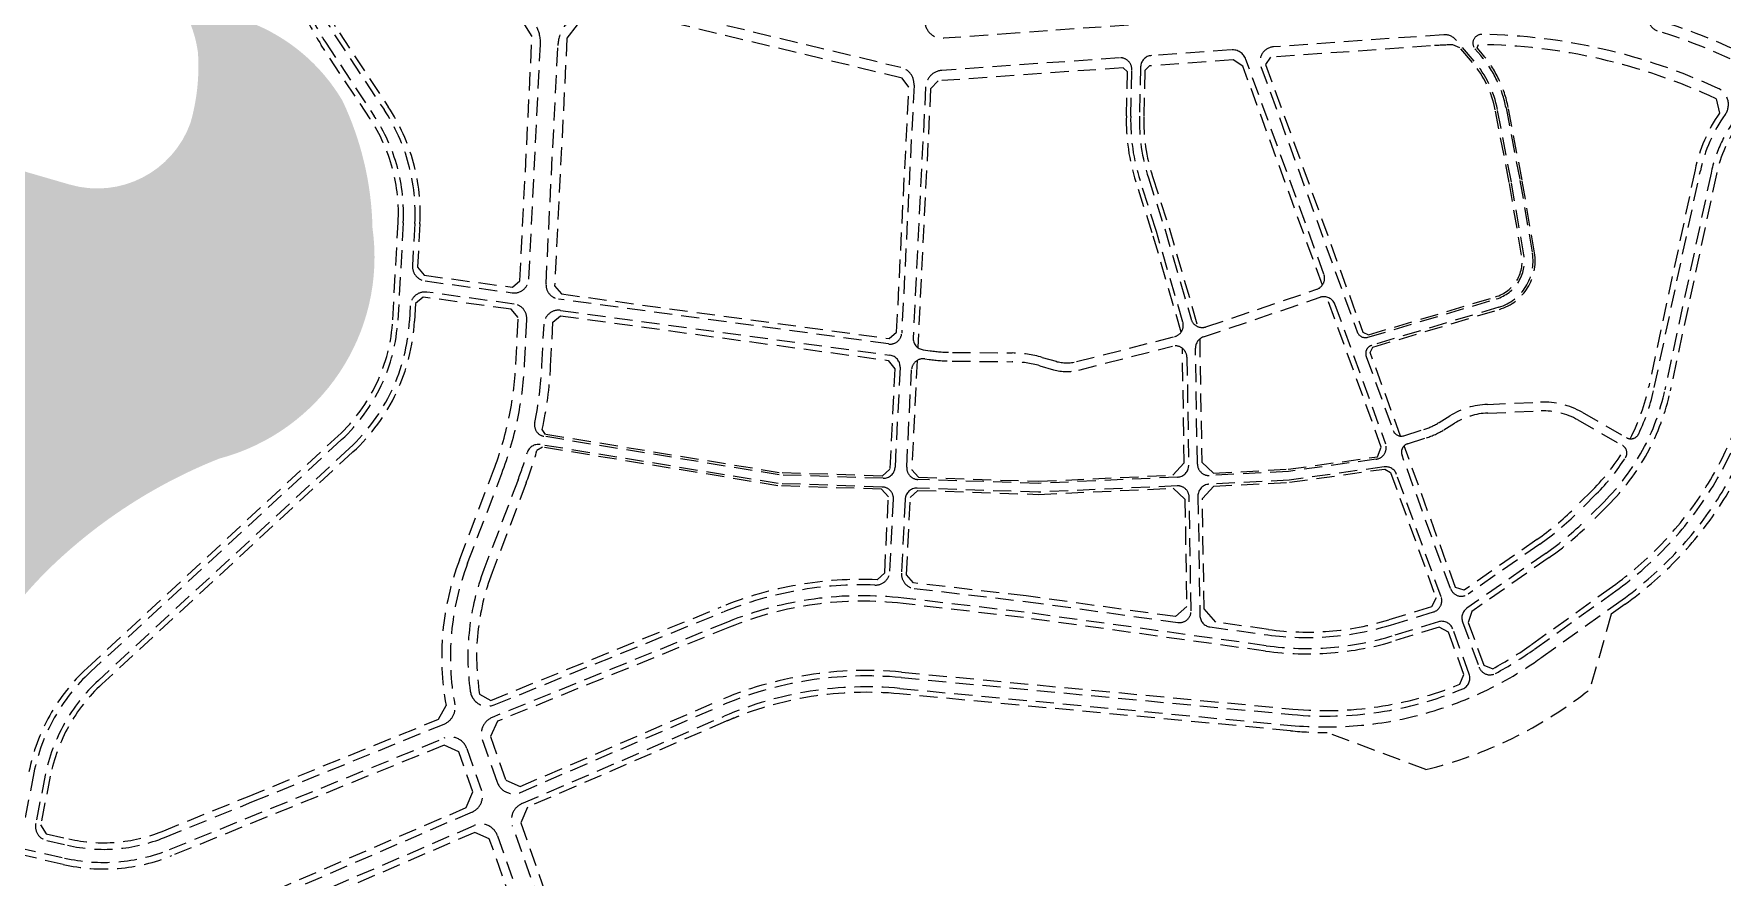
# Model space of a CAD drawing. Header units: metres. Extents: x 566243 to 572707, y 2062953 to 2068466.
# Drawn here: x 567516 to 568677, y 2063683 to 2064263 of the extents above; entities that cross this region are included whole.
import ezdxf

# ---------------------------------------------------------------- set-up
doc = ezdxf.new("R2010")
doc.units = ezdxf.units.M
doc.linetypes.add('HIDDEN', pattern=[0.375, 0.25, -0.125])
for name, color, linetype in [('hacth sdd', 8, 'CONTINUOUS'), ('LogDg phu', 7, 'CONTINUOUS'), ('ViaHeSphu', 32, 'CONTINUOUS')]:
    doc.layers.add(name, color=color, linetype=linetype)

msp = doc.modelspace()

# ---------------------------------------------------------------- hatches: boundary and pattern name
at = {"layer": 'hacth sdd'}
h = msp.add_hatch(dxfattribs=at)
h.set_pattern_fill('DASH', color=152, scale=0.5, style=0)
h.set_pattern_definition([(0, (0, 0), (1.5875, 1.5875), [1.5875, -1.5875])])
edge = h.paths.add_edge_path()
edge.add_arc((567409.439482877, 2064045.328761848), 148.5659409522286, 76.35179976346518, 152.7003840690624, ccw=False)
edge.add_line((567444.4950569529, 2064189.699622957), (567477.867174167, 2064177.959347559))
edge.add_line((567477.867174167, 2064177.959347559), (567540.9713856919, 2064159.622732107))
edge.add_arc((567559.9020532921, 2064224.997179553), 68.06018332867325, 253.8504168210014, 340.1410020687476)
edge.add_arc((567488.9586473359, 2064240.859990865), 140.4736999447239, 343.8881606613551, 363.9045468873496)
edge.add_arc((567545.5678099853, 2064239.116065908), 84.30053637577922, 7.70980706688391, 42.30183227612697)
edge.add_line((567607.9172936274, 2064295.853375703), (567546.7788459896, 2064366.386800929))
edge.add_arc((567539.2224577861, 2064359.836915638), 10.00000000062251, 40.9187801760177, 71.1832918045184)
edge.add_line((567542.4478751541, 2064369.302468068), (567229.984379754, 2064475.775406866))
edge.add_line((567229.984379754, 2064475.775406866), (567235.4104146592, 2064484.491091808))
edge.add_line((567235.4104146592, 2064484.491091808), (567556.0925156688, 2064375.217636774))
edge.add_arc((567552.8670983035, 2064365.752084344), 9.999999999186048, 43.03295591236781, 71.18329181774891, ccw=False)
edge.add_line((567560.1767113288, 2064372.576273483), (567623.2950252508, 2064304.968175263))
edge.add_arc((567731.5390515508, 2064395.335912226), 141.0074363763486, 219.8568832772078, 241.3467075162383)
edge.add_arc((567619.0922438592, 2064152.8826137), 126.8974977788511, 30.486607752572297, 69.31085971670842, ccw=False)
edge.add_arc((567534.5939523826, 2064125.388527615), 214.521277917157, 1.1773634486812057, 25.35807071409431, ccw=False)
edge.add_arc((567606.9511447549, 2064109.880586047), 143.5074604831693, -75.14867476411041, 7.977189961455679, ccw=False)
edge.add_arc((567775.1970408432, 2063639.992963159), 356.312927559991, 111.6511517485188, 133.1763741897588)
edge.add_arc((567726.6457406215, 2063691.737588033), 285.3570613012404, 133.1763741899961, 146.7714060176707)
edge.add_arc((567385.2216758681, 2063931.842116379), 132.5291037827885, 268.3869494716492, 320.815577192592, ccw=False)
edge.add_arc((567380.9281455987, 2063779.373453702), 19.99999999942256, 88.38712393226747, 161.948496993472)
edge.add_line((567361.9125784466, 2063785.570889128), (567351.4476648566, 2063753.461435227))
edge.add_line((567351.4476648566, 2063753.461435227), (567332.1915393996, 2063758.920766538))
edge.add_line((567332.1915393996, 2063758.920766538), (567341.2538583825, 2063786.72664483))
edge.add_arc((567322.2382912299, 2063792.924080256), 19.9999999998844, 341.9484969925137, 425.6109726984901)
edge.add_arc((567385.2216758685, 2063931.842116379), 132.529103783184, 198.2797114627122, 245.6111914585301, ccw=False)
edge.add_arc((567491.7679007688, 2063983.816224028), 250.507816456058, 199.0395119997098, 201.9262143987718, ccw=False)
edge.add_arc((567491.767900788, 2063983.816224025), 250.507816473157, 148.8316699562525, 199.0395119975718, ccw=False)

# ---------------------------------------------------------------- linework, layer by layer
at = {"layer": 'LogDg phu', "linetype": 'HIDDEN', "ltscale": 50}
for points in [[(567238.0975068556, 2064496.253005058), (567684.1139389406, 2064344.271474453, -0.2900222171443807), (567694.1796880765, 2064331.768582153), (567696.1910948097, 2064314.0871428, 0.1182637780138155), (567716.7542810475, 2064257.526784261), (567750.3159753281, 2064206.760376808, -0.1612753014736324), (567770.1933281597, 2064133.32452829), (567766.4742240764, 2064066.327757155, -0.194580537959424), (567727.8392411614, 2063984.222129992), (567555.2530941562, 2063824.526090134, 0.1582410904385305), (567516.34570712, 2063755.016573679), (567509.8900405753, 2063722.572374841, -0.4225308079342701)], [(568124.5517702826, 2064500.136167859, 0.1126517687590185), (568237.7240264949, 2064496.150805216, -0.3574725224627673), (568251.0943570317, 2064488.89032931), (568268.757047024, 2064445.513200258), (568277.7016103847, 2064423.546587053), (568292.0362701783, 2064388.342640878), (568333.2946570241, 2064287.017736718, -0.5100164278055593), (568324.7421341796, 2064273.271676078), (568213.0306860502, 2064265.330143473), (568190.8209022736, 2064263.751256753), (568141.5342059807, 2064260.24748062, -0.4161700683870292), (568128.7080716714, 2064271.446264145), (568124.2635228494, 2064340.47843208), (568122.8494265091, 2064362.44199688), (568114.5150718996, 2064491.890134383, -0.5125818653976186), (568124.5517702927, 2064500.136167857)], [(568511.4759443915, 2064262.913659899, 0.6465788739183198), (568506.8129644439, 2064253.013856171), (568510.808303143, 2064248.344249068, -0.1301349856154875), (568528.1360109157, 2064212.374356053), (568537.7471823532, 2064162.428515312), (568546.2425284383, 2064112.376009976, -0.3787678443396496), (568523.1645900165, 2064075.237966441), (568435.9820947133, 2064049.160510827, 0.4311717797736183), (568432.0615615245, 2064041.36495262), (568450.5055067429, 2063990.552702254, 0.4019812738543643), (568457.9543606964, 2063986.879076333), (568471.6761012857, 2063991.217853398, 0.0620029223094082), (568482.2304594732, 2063996.059542572), (568489.5689091698, 2064000.598706115, -0.1290751188773424), (568515.3043351342, 2064008.481099589), (568551.9515164089, 2064009.965487956, -0.1407863282307021), (568580.3844898172, 2064003.030019128), (568610.9246350947, 2063985.585011083, 0.4376639291355856), (568619.3301901944, 2063988.241538043, 0.0575786166144532), (568630.0360716883, 2064020.060965636), (568661.717582733, 2064169.044949098, -0.1030726165613599), (568678.7808175918, 2064207.778546405, 0.4701150434846121), (568674.0557555462, 2064225.645367065, 0.1043802240814016), (568511.4759444033, 2064262.913659586)], [(568282.3181430944, 2064164.299786651), (568293.6546028862, 2064129.07706394), (568311.6835634729, 2064067.104846569, 0.4272525342070967), (568321.9378945972, 2064061.764552605), (568398.0724468968, 2064087.6230492, 0.4203117511887166), (568403.019581475, 2064097.92765677), (568349.3857123198, 2064245.686585532, 0.3351596801616457), (568339.2766975646, 2064252.249412604), (568284.4463769599, 2064248.351541919, 0.3866571623602379), (568277.0159707619, 2064240.563829443), (568276.1997304067, 2064206.589963887, 0.0840475178965197), (568282.3181430919, 2064164.299786659)], [(568276.6066746162, 2064162.461546236, -0.0840475178965197), (568270.2014613365, 2064206.734075518), (568270.9673559279, 2064238.612430619, 0.442317578049204), (568262.4023779393, 2064246.784440786), (568140.3553311349, 2064238.108153639, 0.3793276370500764), (568129.2210111363, 2064226.733181131), (568120.6638802703, 2064054.312224518, 0.3893017981720512), (568127.574269276, 2064045.98888302), (568132.4066558216, 2064045.330622122, 0.0313210640641946), (568147.6359501082, 2064044.220523082), (568188.7038734242, 2064043.803997761, -0.0673851097983944), (568209.4142413168, 2064040.785929229), (568218.8884708363, 2064038.069002846, 0.1331544665534083), (568233.0171336964, 2064037.863783612), (568300.330987911, 2064055.06815037, 0.4238765176455111), (568306.031532165, 2064065.053713084), (568287.9171445635, 2064127.319574756), (568276.606674619, 2064162.461546227)], [(568324.4479943563, 2063959.548174568, -0.424705826430566), (568316.0308649922, 2063967.404332526), (568314.7066022978, 2064047.106897874, -0.325847294647486), (568320.1327069551, 2064054.814807895), (568400.4348835687, 2064082.08880502, -0.408141556476839), (568410.5276008084, 2064077.243396778), (568445.310809231, 2063981.417201571, -0.4771652322379742), (568438.892456551, 2063970.763806326), (568378.6136010257, 2063962.383785308), (568324.4479943559, 2063959.548174568)], [(568207.7602851139, 2064035.018396924), (568217.2345146327, 2064032.301470542, 0.1331544665534083), (568234.5028803506, 2064032.050647033), (568298.8294498478, 2064048.49151061, -0.4844156622562151), (568308.8093413753, 2064040.873563954), (568310.0435744745, 2063966.589553178, -0.4057182846568005), (568302.4101918958, 2063958.465005428), (568206.7982236143, 2063954.092006663), (568123.9681266978, 2063956.833050224, -0.4190570447917587), (568116.242554861, 2063965.225219716), (568119.5693519267, 2064032.258147233, -0.4395720228862801), (568128.6392947098, 2064039.788396101), (568131.5968231522, 2064039.385525736, 0.0313210640595202), (568147.5750991225, 2064038.22083166), (568188.6430224442, 2064037.804306338, -0.0673851097983944), (568207.7602851196, 2064035.018396923)], [(568922.4888897225, 2063042.374171243), (568005.385177357, 2063295.808456341, -0.2455284343791106), (567988.4596499801, 2063311.612451652), (567845.2419260679, 2063718.917182554, -0.3938343611961237), (567851.7990271447, 2063733.911809552), (567990.7109015343, 2063793.989662948, -0.1264325150687229), (568111.61933005, 2063813.130657695), (568380.4521574876, 2063787.736042232, 0.1809899403731771), (568552.1710605883, 2063834.138552459), (568607.9078633706, 2063874.100076154, 0.180157265113955), (568706.7812416861, 2064021.043700236, -0.5324125615979733)], [(568577.5889545593, 2063934.304952837, -0.0435897552003494), (568551.3873464074, 2063912.398160274), (568502.0721439103, 2063877.986877154, -0.4929103525564357), (568489.9742885007, 2063881.817960495), (568456.6525122783, 2063973.617974864, -0.4265525776257674), (568460.4835471881, 2063981.386000282), (568473.4850108064, 2063985.497027727, 0.0620029223342549), (568485.3867338703, 2063990.956804882), (568492.7251835667, 2063995.495968425, -0.1290751188773424), (568515.5471650825, 2064002.486015468), (568552.194346357, 2064003.970403835, -0.1407863282307021), (568577.4084925872, 2063997.820082422), (568608.1858091869, 2063980.239598413, -0.4286539042147809), (568610.2675700311, 2063971.801801232, -0.05487407754108401), (568590.2010299384, 2063946.868858466), (568577.5889545499, 2063934.304952828)], [(567359.0888402696, 2063737.263003613), (567537.361360447, 2063696.512339929, 0.1537583307204638), (567609.5273392772, 2063702.327144399), (567798.1196230582, 2063778.865018591, -0.4281684414986346), (567813.9527725921, 2063771.726391516), (567824.0354738234, 2063743.051645125, -0.3938343611780596), (567817.4783727478, 2063728.057018126), (567649.032920091, 2063655.20621789, -0.1703429515990829)], [(567652.605513895, 2063646.945674717), (567818.924954908, 2063718.876998369, -0.4348907271138535), (567835.0089727953, 2063711.843510239), (567969.1340523793, 2063330.397848662, -0.6050621372813725)]]:
    msp.add_lwpolyline(points, format="xyb", dxfattribs=at)
at = {"layer": 'LogDg phu', "linetype": 'HIDDEN', "ltscale": 50, "elevation": 3.0256135e-09}
for points in [[(568632.045941452, 2064265.417708299, -0.042595638389307), (568699.0498481558, 2064237.924233227, 0.2934049785635131), (568711.9569434614, 2064239.170708615), (568728.1155109014, 2064251.895389169, -0.0909604640198153), (568793.1386833797, 2064286.214945623), (568803.1518393521, 2064289.358756326, 0.4688040093822401), (568847.6981588525, 2064397.787160389), (568815.6253651937, 2064458.361850537, 0.3306905127239666), (568807.0158454922, 2064462.468891826), (568605.064677256, 2064422.868325369, 0.4142135623665339), (568598.7535858435, 2064413.478430524), (568626.5919695662, 2064271.510912983, 0.2748552457491418), (568632.0459413478, 2064265.417707972)], [(567704.1398282414, 2064314.99137553, 0.1182637780474158), (567723.4277781249, 2064261.938636112), (567756.9894724038, 2064211.172228662, -0.1612753014692465), (567778.1810303831, 2064132.881117429), (567776.5692277516, 2064103.845745043, 0.3909915685067091), (567785.2041344199, 2064093.382987489), (567845.1462302014, 2064085.217759526, 0.4395720229050724), (567856.4836586801, 2064094.630570609), (567864.4845912796, 2064255.844472274, 0.2679491924267486), (567853.0731420203, 2064278.088096655, -0.1548451714326683), (567838.8209505696, 2064295.343831903, 0.2424061696295776), (567821.4886795743, 2064310.303308185), (567715.274800479, 2064335.892093392, 0.5207633259302888), (567702.9967207868, 2064325.039957354), (567704.1398282432, 2064314.991375518)], [(567897.392733067, 2064281.232862844, -0.2424061696268835), (567919.6359907895, 2064286.657900571), (568112.1008081929, 2064240.289752506, -0.3604943507620905), (568121.2754615536, 2064228.028718863), (568112.8133461332, 2064057.52226525, -0.4395720228857356), (568103.7434033502, 2064049.992016383), (567876.9704694008, 2064080.882706431, -0.3893017981580232), (567868.3324831435, 2064091.286883304), (567876.469840121, 2064255.249652795, -0.2679491924593307), (567890.0276592788, 2064276.254069944, 0.0602861032955903), (567897.3927330703, 2064281.232862847)], [(568522.2441079551, 2064211.240566169, 0.1301349856154875), (568506.249300782, 2064244.443544327), (568493.6577533145, 2064259.160088762, 0.237845581189893), (568485.3503086764, 2064262.633740847), (568368.3149143117, 2064254.313730536, 0.4979481703326025), (568359.6241142949, 2064240.926904304), (568425.9097777548, 2064058.312843832, 0.3974562860066725), (568433.2691334289, 2064054.611685121), (568521.4451787726, 2064080.986324901, 0.3787678443396496), (568540.3271283921, 2064111.371996882), (568531.8428176469, 2064161.359484689), (568522.2441079568, 2064211.24056616)], [(568520.898633275, 2063823.457079019, 0.0322210185015496), (568547.8009537341, 2063840.233810131), (568603.5377564866, 2063880.195333804, 0.1860575808969772), (568700.7398943529, 2064028.277981013), (568723.7228082968, 2064134.564808925, -0.0818519488972204), (568739.1102959503, 2064173.508245747, 0.3903029112300446), (568735.8070578022, 2064189.427011235), (568721.2241684633, 2064199.880992193, 0.0128941374379032), (568703.3699176015, 2064210.601391388, 0.3678833484199249), (568688.096613944, 2064207.662798274, 0.1170693051746183), (568669.053549636, 2064167.484952432), (568637.3720385903, 2064018.500968965, -0.1454585870040601), (568595.4941741887, 2063941.555420413), (568582.8820988097, 2063928.991514784, -0.0435897552003494), (568555.6791553143, 2063906.247519958), (568501.2156555861, 2063868.24384535, 0.3396651691611839), (568498.2736591777, 2063858.953562682), (568509.59124439, 2063827.774117799, 0.457346926437808), (568520.8986335958, 2063823.457078422)], [(567606.1428967415, 2063710.666541783), (567666.2524937718, 2063735.061287331), (567798.3467117861, 2063788.670111813, 0.3559510431066859), (567805.63462334, 2063801.968336056, -0.1373555889736995), (567814.4464194839, 2063899.173747891), (567837.9147240459, 2063960.884111685, 0.0786159736822154), (567853.5501365128, 2064035.521891922), (567855.1154982419, 2064067.062974004, 0.3893017981580232), (567846.4775119846, 2064077.467150877), (567786.3744697592, 2064085.654302737, 0.4378232372372239), (567775.0401208692, 2064076.300072335), (567774.4619263001, 2064065.8843463, -0.1945805379506044), (567733.2725643489, 2063978.350247914), (567560.6864173368, 2063818.654208049, 0.1582410904113171), (567524.1918915194, 2063753.455359288), (567517.5814736389, 2063720.23342773, 0.405944946066114), (567525.1608179356, 2063708.533356261), (567539.3667227975, 2063705.286080402, 0.1537597788545987), (567606.1433053197, 2063710.666707601)], [(567865.5353853543, 2064034.927072448), (567866.9643227054, 2064063.719286698, -0.4395720229050725), (567878.3017511843, 2064073.132097782), (568104.7338018437, 2064042.287842376, -0.3893017981769269), (568111.6441908494, 2064033.964500878), (568108.2327482417, 2063965.226017431, -0.4093866115814054), (568099.9779882899, 2063957.626940571), (568028.5002333381, 2063959.99230832), (567867.1233838946, 2063986.439118475, -0.4262106579064314), (567860.5818165325, 2063995.948434233, 0.0384278910925217), (567865.5353853551, 2064034.927072465)], [(568410.9328797712, 2064076.126871227, 0.0042650892808871), (568410.8733051176, 2064076.286731729)], [(567855.3886202185, 2063975.181592945, -0.0191372391269328), (567849.1310181736, 2063956.618581701), (567825.6627136121, 2063894.908217909, 0.1265448261712807), (567816.2812840547, 2063811.236485255, 0.4880689339657696), (567832.6763052465, 2063801.792946884), (567990.2321437331, 2063865.73505895, -0.1053407252746838), (568094.3529449073, 2063884.211253531, 0.4097385502501666), (568104.6834433697, 2063893.709693622), (568107.1420972617, 2063943.250066796, 0.4190570447673184), (568099.4165254248, 2063951.642236288), (568027.9133841614, 2063954.008444131), (567864.3554992151, 2063980.812687413, 0.3782212791646062), (567855.3886202236, 2063975.181592963)], [(568364.4139306172, 2063849.968498592, 0.1089738402766571), (568448.6861715725, 2063856.698212802), (568478.3416211476, 2063865.767154338, 0.4293539329976742), (568483.5220164828, 2063876.147021754), (568452.9859155854, 2063960.272624256, 0.3539446748079138), (568444.3644164478, 2063965.466820174), (568379.1845794882, 2063956.405460285), (568323.9772413133, 2063953.515314108, 0.4037985687268275), (568316.3965787013, 2063945.39335192), (568317.7612864468, 2063863.25654572, 0.3697896320854237), (568324.6644114667, 2063855.464847783), (568364.41393062, 2063849.968498592)], [(568302.04480061, 2063952.442021224), (568206.836127159, 2063948.087467931), (568123.406663833, 2063950.848345943, 0.4093866115866714), (568115.151903881, 2063943.249269082), (568112.624995299, 2063892.333605624, 0.3948708746189881), (568121.4545347166, 2063881.905216804), (568197.9730260044, 2063872.983049481), (568302.6107079451, 2063858.514314998, 0.460078214313185), (568311.7053749015, 2063866.571817167), (568310.409210007, 2063944.583277705, 0.4227601802080071), (568302.0448006097, 2063952.442021224)], [(568498.3825028468, 2063812.786145892, 0.4014530278472636), (568502.8464538773, 2063822.909054527), (568491.5508249939, 2063854.028010698, 0.3992335654791629), (568481.6913685104, 2063858.948678787), (568450.879481486, 2063849.526086784, -0.1089738402766571), (568363.3866453372, 2063842.539186043), (568197.024962574, 2063865.542782563), (568114.1745066509, 2063875.203266165, 0.1260630180271402), (567993.0525125235, 2063858.785561135), (567831.2656694563, 2063793.126347555, 0.4003950387642123), (567824.4577000267, 2063778.026581611), (567834.7672225076, 2063748.706765843, 0.4348907271224399), (567850.8512403951, 2063741.673277714), (567987.7337400307, 2063800.873448925, -0.1262595102510421), (568112.3246587549, 2063820.597418132), (568381.1574861804, 2063795.20280267, 0.1221367043776921), (568498.3825030389, 2063812.786145401)]]:
    msp.add_lwpolyline(points, format="xyb", dxfattribs=at)
at = {"layer": 'ViaHeSphu', "linetype": 'HIDDEN', "ltscale": 50}
for points in [[(567512.9130014456, 2063755.699604974, -0.1582410904384666), (567552.8760152615, 2063827.095038543), (567725.4621622667, 2063986.791078401, 0.1945805379596907), (567762.9796043538, 2064066.521749406), (567766.6987084372, 2064133.518520542, 0.1612753014733883), (567747.3963203568, 2064204.830191623), (567713.834626076, 2064255.596599076, -0.1182637780136867), (567692.7135239326, 2064313.691540986), (567690.8816555535, 2064329.794733403), (567685.5837338901, 2064336.375400482), (567241.4520136836, 2064487.714709426)], [(567540.3696818175, 2063709.672887126, 0.1537583307205531), (567604.4506754692, 2063714.836240473), (567663.159619305, 2063738.662548035), (567794.5180536133, 2063791.97276369), (567799.6265191694, 2063801.46818689, -0.1365395607139143), (567808.838272419, 2063901.306512879), (567832.3065769786, 2063963.016876667, 0.0786159736725775), (567847.557512092, 2064035.819301659), (567849.1689248804, 2064068.288284442), (567844.4625193389, 2064073.956998682), (567783.8653700377, 2064082.211457114), (567778.6339912604, 2064077.89400378), (567777.9565460224, 2064065.690354043, -0.1945805379593666), (567735.6496432436, 2063975.781299505), (567563.0634962382, 2063816.085259646, 0.1582410904384919), (567527.6245971939, 2063752.772327992), (567520.9520974776, 2063719.238392178), (567524.8506152229, 2063713.220333827), (567540.3696818111, 2063709.672887128)], [(567871.5280097751, 2064034.629662711), (567873.0371042802, 2064065.036994622), (567878.2391927169, 2064069.35598775), (568103.38650458, 2064038.686737656), (568108.0929101219, 2064033.018023416), (568104.6663369567, 2063963.974668486), (568099.4212310236, 2063959.146186087), (568028.6469456322, 2063961.488274367), (567868.0075204496, 2063987.814233735), (567865.7094760597, 2063991.225351545, 0.0418600289752938), (567871.5280097759, 2064034.629662729)], [(568710.0363425271, 2064018.562381031, -0.1785015631913096), (568610.0929167675, 2063871.052447296), (568600.3873679684, 2063864.093875959), (568585.7719437418, 2063812.545233302, -0.1090919456261449), (568472.9681844038, 2063757.318313634), (568405.122554185, 2063782.862700865, -0.0243338313312196), (568380.0994931236, 2063784.002662015), (568111.2666656972, 2063809.397277476, 0.1262595102510421), (567992.1994822854, 2063790.547769959, -0.008719332664032107), (568000.0190986011, 2063793.76899728)], [(567862.0549383449, 2063976.646787895, -0.0222794614904122), (567854.7391652386, 2063954.485816712), (567831.2708606771, 2063892.77545292, 0.1311250186680792), (567822.6588771008, 2063809.169425498), (567830.3954697519, 2063804.914352681), (567988.8219593421, 2063869.20980786, -0.1067196224065317), (568095.8850020794, 2063887.907077837), (568101.1267317669, 2063892.653787342), (568103.724478661, 2063944.996799494), (568098.975055623, 2063950.156024464), (568027.7666718672, 2063952.512478084), (567865.8115301143, 2063979.054060117), (567862.0549383371, 2063976.646787867)], [(568610.0291277614, 2063978.603762316, -0.0647460977319137), (568587.5544578132, 2063949.525577493), (568574.9423824247, 2063936.961671855, -0.0435897551783295), (568549.2414419539, 2063915.473480433), (568499.2757975714, 2063880.608330375), (568493.4693709037, 2063882.447078129), (568458.0814538057, 2063979.939218896)], [(567647.2466231885, 2063659.336489477), (567813.3867646622, 2063731.190268055), (567818.0757567486, 2063741.912946646), (567808.3611236763, 2063769.540923835), (567798.2946130466, 2063774.079570122), (567611.2195605465, 2063698.157445708, -0.1537583307290227), (567536.3585866467, 2063692.125490865), (567357.973, 2063732.902)], [(567962.7850200108, 2063330.366345276), (567829.3687275549, 2063709.796248309), (567819.3723095561, 2063714.167649027), (567654.391810797, 2063642.815403131, -0.1703429515990882)]]:
    msp.add_lwpolyline(points, format="xyb", dxfattribs=at)
at = {"layer": 'ViaHeSphu', "linetype": 'HIDDEN', "ltscale": 50, "elevation": 3.0256135e-09}
for points in [[(568701.1449582602, 2064244.715530414, 0.0427841861405943), (568632.6487073593, 2064272.562425736), (568629.2029118299, 2064276.384764702), (568601.9476450669, 2064415.378558338), (568604.3143043465, 2064418.899768905), (568805.9278986943, 2064458.434140578), (568813.1741142992, 2064454.977442909), (568844.3840410485, 2064396.032417337, -0.4688040093822401), (568802.0285241443, 2064292.936557738), (568792.0153681705, 2064289.792747035, 0.0909604640198153), (568725.795450187, 2064254.841542302), (568714.5227371345, 2064245.964414233), (568701.1449582747, 2064244.715530407)], [(567707.617399119, 2064315.386977343, 0.1182637780474158), (567726.3474330964, 2064263.868821298), (567759.9091273751, 2064213.102413847, -0.1612753014692465), (567781.6756501059, 2064132.687125178), (567780.022313136, 2064102.903543946), (567784.6994283373, 2064097.236369501), (567845.2087886689, 2064088.993869558), (567850.4108771057, 2064093.312862687), (567858.7597312597, 2064261.537171006), (567852.6977925481, 2064271.343843465, -0.1811804716411411), (567832.8719761581, 2064294.08855457), (567824.1525106218, 2064302.461265325), (567710.7063649152, 2064329.792430327), (567706.4105877929, 2064325.995553382), (567707.6173991204, 2064315.386977331)], [(567902.1173615453, 2064277.406127489, -0.0860355981337137), (567889.733383968, 2064269.5057931), (567882.7302289427, 2064260.347532058), (567874.2790565053, 2064090.061572865), (567878.9854620472, 2064084.392858626), (568104.1327739101, 2064053.723608532), (568109.3348623468, 2064058.042601661), (568117.7045097029, 2064226.685880289), (568113.0914285796, 2064232.850815423), (567913.6931316806, 2064280.88936023), (567902.1173615428, 2064277.406127487)], [(568491.5176410147, 2064255.762632977, 0.0095771403549917), (568476.3368580438, 2064254.975311592), (568366.2061872663, 2064247.146155962), (568362.92477373, 2064242.091648585), (568429.6649470553, 2064058.225433611), (568433.5627261589, 2064056.265167016), (568521.0153259618, 2064082.423414515, 0.3787678443396496), (568538.8482783802, 2064111.120993609), (568530.3667264704, 2064161.092227033), (568520.7711322156, 2064210.957118695, 0.1301349856154875), (568505.1095501917, 2064243.468368142), (568496.4667421432, 2064253.569769023), (568491.5176410355, 2064255.762632978)], [(568455.6565003854, 2063986.619857928), (568434.7880386875, 2064044.111543573), (568436.6386180434, 2064047.79122141), (568523.5944428253, 2064073.800876826, 0.3787678443396496), (568547.7213784503, 2064112.627013247), (568539.2232735297, 2064162.695772969), (568529.6089866539, 2064212.657803535, 0.1301349856154875), (568511.9480537336, 2064249.319425253), (568508.2078745846, 2064253.69081112), (568509.2574197409, 2064255.94551653, -0.106688532818886), (568672.5004304207, 2064218.648808604), (568674.9082349611, 2064208.792692736, 0.0997219167302349), (568658.0495992796, 2064169.824947422), (568626.3680882361, 2064020.840963965, -0.0674538931033473), (568613.4513843446, 2063984.811790073)], [(568304.8954277558, 2064058.219295277), (568285.0484154023, 2064126.440830164), (568273.7509403786, 2064161.542426024, -0.0840475178965197), (568267.2023268015, 2064206.806131335), (568267.9317351745, 2064237.165843176), (568265.0113429958, 2064239.9522455), (568137.9027329072, 2064230.916133368), (568132.6674781338, 2064225.567726), (568123.831714439, 2064047.532488034)], [(568401.9864394802, 2064090.516002594), (568347.3685861862, 2064240.98576398), (568340.6751730704, 2064245.331163989), (568283.0202384526, 2064241.232492358), (568279.9557346399, 2064238.020625612), (568279.1988649417, 2064206.51790807, 0.0840475178965197), (568285.1738773321, 2064165.218906863), (568296.5233320474, 2064129.955808532), (568316.3086139096, 2064061.946464217)], [(568717.3041821622, 2064194.078260927, 0.0124480103706484), (568700.3703728097, 2064204.255330163), (568688.3925251103, 2064201.873839877, 0.105212299830111), (568672.7215330882, 2064166.704954102), (568641.0400220425, 2064017.720970635, -0.1454585870040601), (568598.140746314, 2063938.898701386), (568585.5286709352, 2063926.334795759, -0.0435897552003494), (568557.8250597679, 2063903.172199799), (568504.5732682162, 2063866.014033898), (568502.1788411282, 2063858.452874267), (568512.8459469691, 2063829.065471179), (568518.9818021023, 2063826.684219989, 0.0323867247392593), (568545.6159003071, 2063843.281438967), (568601.3527030598, 2063883.24296264, 0.1860575808969772), (568697.074605324, 2064029.070544156), (568720.0575192681, 2064135.357372068, -0.0805812482207303), (568735.5508590615, 2064174.860236048), (568734.1153062478, 2064182.026933715), (568717.304182129, 2064194.078260948)], [(568112.6773231074, 2063824.330798349), (568381.510150534, 2063798.936182888, 0.121425304363044), (568496.3212450701, 2063815.992891631), (568499.221598105, 2063822.637456763), (568488.5938499216, 2063851.916431252), (568482.1064327863, 2063855.154178336), (568451.9761364425, 2063845.940023774, -0.1089738402766571), (568362.873002696, 2063838.824529768), (568196.5509308676, 2063861.822649101), (568113.7401936689, 2063871.478501443, 0.1260630180271402), (567994.4626969146, 2063855.310812225), (567834.8854854106, 2063790.548350617), (567830.1264006937, 2063779.992917595), (567840.6568654515, 2063750.044751982), (567850.6532834504, 2063745.673351265), (567986.2451592786, 2063804.315341914, -0.1262595102510421), (568112.677323119, 2063824.330798349)]]:
    msp.add_lwpolyline(points, format="xyb", dxfattribs=at)
for points in [[(568317.6024416129, 2064053.400872347), (568319.0085664165, 2063968.771323939), (568327.1305286047, 2063961.190661327), (568378.47085641, 2063963.878366565), (568439.8419587719, 2063972.410232725), (568442.4474055284, 2063979.047837156), (568404.9808076335, 2064082.266651248)], [(568123.3929129231, 2064038.690905686), (568119.6601734618, 2063963.478487019), (568124.4095964998, 2063958.319262049), (568206.788747728, 2063955.593141346), (568299.1579543893, 2063959.817826119), (568307.0166979078, 2063968.182235517), (568305.7060086994, 2064047.06786184)]]:
    msp.add_lwpolyline(points, dxfattribs=at)
msp.add_lwpolyline([(568448.7792541853, 2063961.603875172), (568480.0570789521, 2063875.434856334), (568476.9816613962, 2063869.272696032), (568447.5895166157, 2063860.284275811, -0.1089738402738746), (568364.9275732611, 2063853.683154866), (568328.7440271588, 2063858.68642053), (568320.6865249911, 2063867.781087487), (568319.4239808007, 2063943.769039897), (568327.2801387573, 2063952.18616926), (568379.3273241038, 2063954.910879029), (568444.7842309682, 2063964.010757426)], format="xyb", close=True, dxfattribs=at)
msp.add_lwpolyline([(568206.8456030451, 2063946.586333247), (568299.3075325604, 2063950.815258881), (568307.4320803109, 2063943.181876302), (568308.657232159, 2063869.444433241), (568300.8655342229, 2063862.541308221), (568198.4470576654, 2063876.703182949), (568120.7980118593, 2063885.75717457), (568116.079500344, 2063891.330112229), (568118.7183151658, 2063944.500618027), (568123.9634210988, 2063949.329100425)], close=True, dxfattribs=at)
at = {"layer": 'ViaHeSphu', "linetype": 'HIDDEN', "ltscale": 50}
msp.add_lwpolyline([(567992.1994822861, 2063790.547769959), (567855.6412375284, 2063731.487835407), (567850.9522454423, 2063720.765156816), (567993.6771698361, 2063314.861925459), (568002.7462861969, 2063306.393753729), (568933.2008314035, 2063049.270072513)], dxfattribs=at)

doc.saveas('drawing.dxf')
